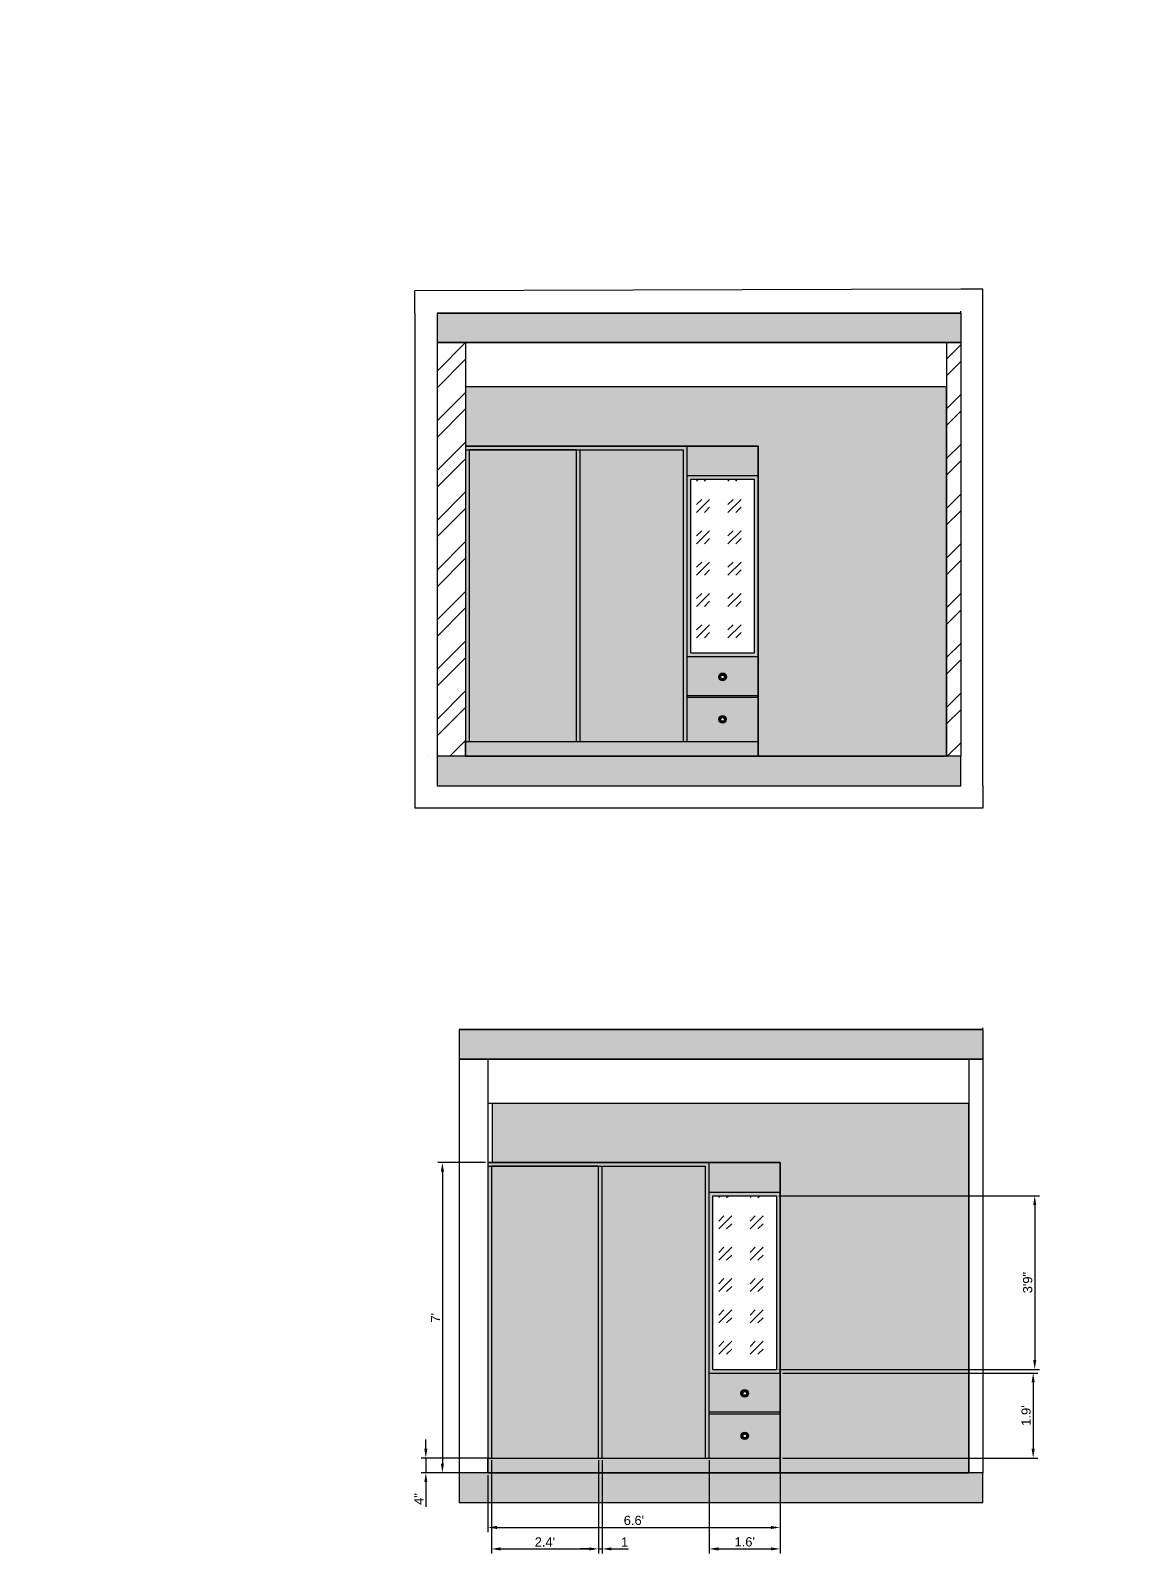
# Model space of a CAD drawing. Header units: millimetres. Extents: x 2258 to 5600, y 711 to 2563.
# Drawn here: x 4310.6 to 4612.3, y 710.8 to 1123.2 of the extents above; entities that cross this region are included whole.
import ezdxf

# ---------------------------------------------------------------- set-up
doc = ezdxf.new("R2010")
doc.units = ezdxf.units.MM
doc.header["$XCLIPFRAME"] = 2
doc.layers.add('HAT', color=8, linetype='Continuous', lineweight=18)
doc.styles.get("Standard").update_dxf_attribs({"font": 'arial.ttf'})
doc.dimstyles.new('ISO-25', dxfattribs={"dimtxt": 2.5, "dimasz": 2.5, "dimexe": 1.25, "dimexo": 0.625, "dimtad": 1, "dimtxsty": 'Standard', "dimcen": 2.5, "dimadec": 0, "dimazin": 0, "dimtfac": 1, "dimtmove": 0, "dimatfit": 3, "dimfxl": 1, "dimarcsym": 0})
picture_1 = doc.add_image_def('image1.jpg', size_in_pixel=(1000, 1000))

# ---------------------------------------------------------------- blocks, each defined once
blk = doc.blocks.new('*D185')
at = {"layer": 'Defpoints', "color": 0, "transparency": 16777216}
for p in [(4464.44, 736.71), (4465.44, 736.71), (4465.44, 712.1)]:
    blk.add_point(p, dxfattribs=at)
at = {"layer": 'HAT', "color": 0, "linetype": 'Continuous', "lineweight": -2, "transparency": 16777216}
for p, q in [((4464.44, 736.09), (4464.44, 710.85)), ((4465.44, 736.09), (4465.44, 710.85)), ((4461.94, 712.1), (4459.44, 712.1)), ((4464.44, 712.1), (4465.44, 712.1)), ((4467.94, 712.1), (4472.61, 712.1))]:
    blk.add_line(p, q, dxfattribs=at)
at = {"layer": 'HAT', "color": 0, "transparency": 16777216}
for points in [[(4461.94, 712.52), (4461.94, 711.68), (4464.44, 712.1)], [(4467.94, 712.52), (4467.94, 711.68), (4465.44, 712.1)]]:
    blk.add_solid(points, dxfattribs=at)
at = {"layer": 'HAT', "color": 0, "lineweight": 30, "transparency": 16777216, "insert": (4471.53, 713.98), "char_height": 2.5, "attachment_point": 5}
blk.add_mtext('1', dxfattribs=at)
blk = doc.blocks.new('*D178')
at = {"layer": 'Defpoints', "color": 0, "transparency": 16777216}
for p in [(4435.44, 736.71), (4464.44, 736.71), (4464.44, 712.1)]:
    blk.add_point(p, dxfattribs=at)
at = {"layer": 'HAT', "color": 0, "linetype": 'Continuous', "lineweight": -2, "transparency": 16777216}
for p, q in [((4435.44, 736.09), (4435.44, 710.85)), ((4464.44, 736.09), (4464.44, 710.85)), ((4437.94, 712.1), (4461.94, 712.1))]:
    blk.add_line(p, q, dxfattribs=at)
at = {"layer": 'HAT', "color": 0, "transparency": 16777216}
for points in [[(4437.94, 712.52), (4437.94, 711.68), (4435.44, 712.1)], [(4461.94, 712.52), (4461.94, 711.68), (4464.44, 712.1)]]:
    blk.add_solid(points, dxfattribs=at)
at = {"layer": 'HAT', "color": 0, "lineweight": 30, "transparency": 16777216, "insert": (4449.94, 713.98), "char_height": 2.5, "attachment_point": 5}
blk.add_mtext("2.4'", dxfattribs=at)
blk = doc.blocks.new('*D186')
at = {"layer": 'Defpoints', "color": 0, "transparency": 16777216}
for p in [(4494.44, 736.71), (4513.64, 736.71), (4513.64, 712.1)]:
    blk.add_point(p, dxfattribs=at)
at = {"layer": 'HAT', "color": 0, "linetype": 'Continuous', "lineweight": -2, "transparency": 16777216}
for p, q in [((4494.44, 736.09), (4494.44, 710.85)), ((4513.64, 736.09), (4513.64, 710.85)), ((4496.94, 712.1), (4511.14, 712.1))]:
    blk.add_line(p, q, dxfattribs=at)
at = {"layer": 'HAT', "color": 0, "transparency": 16777216}
for points in [[(4496.94, 712.52), (4496.94, 711.68), (4494.44, 712.1)], [(4511.14, 712.52), (4511.14, 711.68), (4513.64, 712.1)]]:
    blk.add_solid(points, dxfattribs=at)
at = {"layer": 'HAT', "color": 0, "lineweight": 30, "transparency": 16777216, "insert": (4504.04, 714), "char_height": 2.5, "attachment_point": 5}
blk.add_mtext("1.6'", dxfattribs=at)
blk = doc.blocks.new('*D187')
at = {"layer": 'Defpoints', "color": 0, "transparency": 16777216}
for p in [(4513.64, 759.71), (4513.64, 736.71), (4582.15, 736.71)]:
    blk.add_point(p, dxfattribs=at)
at = {"layer": 'HAT', "color": 0, "linetype": 'Continuous', "lineweight": -2, "transparency": 16777216}
for p, q in [((4514.27, 759.71), (4583.4, 759.71)), ((4582.15, 757.21), (4582.15, 739.21)), ((4514.27, 736.71), (4583.4, 736.71))]:
    blk.add_line(p, q, dxfattribs=at)
at = {"layer": 'HAT', "color": 0, "transparency": 16777216}
for points in [[(4581.73, 757.21), (4582.57, 757.21), (4582.15, 759.71)], [(4581.73, 739.21), (4582.57, 739.21), (4582.15, 736.71)]]:
    blk.add_solid(points, dxfattribs=at)
at = {"layer": 'HAT', "color": 0, "lineweight": 30, "transparency": 16777216, "insert": (4580.25, 748.21), "char_height": 2.5, "attachment_point": 5, "rotation": 90}
blk.add_mtext("1.9'", dxfattribs=at)
blk = doc.blocks.new('*D188')
at = {"layer": 'Defpoints', "color": 0, "transparency": 16777216}
for p in [(4434.44, 816.71), (4422.17, 732.71), (4434.44, 732.71)]:
    blk.add_point(p, dxfattribs=at)
at = {"layer": 'HAT', "color": 0, "linetype": 'Continuous', "lineweight": -2, "transparency": 16777216}
for p, q in [((4433.82, 816.71), (4420.92, 816.71)), ((4422.17, 814.21), (4422.17, 735.21)), ((4433.82, 732.71), (4420.92, 732.71))]:
    blk.add_line(p, q, dxfattribs=at)
at = {"layer": 'HAT', "color": 0, "transparency": 16777216}
for points in [[(4421.76, 814.21), (4422.59, 814.21), (4422.17, 816.71)], [(4421.76, 735.21), (4422.59, 735.21), (4422.17, 732.71)]]:
    blk.add_solid(points, dxfattribs=at)
at = {"layer": 'HAT', "color": 0, "lineweight": 30, "transparency": 16777216, "insert": (4420.3, 774.71), "char_height": 2.5, "attachment_point": 5, "rotation": 90}
blk.add_mtext("7'", dxfattribs=at)
blk = doc.blocks.new('*D189')
at = {"layer": 'Defpoints', "color": 0, "transparency": 16777216}
for p in [(4434.44, 732.71), (4513.64, 732.71), (4513.64, 717.91)]:
    blk.add_point(p, dxfattribs=at)
at = {"layer": 'HAT', "color": 0, "linetype": 'Continuous', "lineweight": -2, "transparency": 16777216}
for p, q in [((4434.44, 732.09), (4434.44, 716.66)), ((4513.64, 732.09), (4513.64, 716.66)), ((4436.94, 717.91), (4511.14, 717.91))]:
    blk.add_line(p, q, dxfattribs=at)
at = {"layer": 'HAT', "color": 0, "transparency": 16777216}
for points in [[(4436.94, 718.33), (4436.94, 717.49), (4434.44, 717.91)], [(4511.14, 718.33), (4511.14, 717.49), (4513.64, 717.91)]]:
    blk.add_solid(points, dxfattribs=at)
at = {"layer": 'HAT', "color": 0, "lineweight": 30, "transparency": 16777216, "insert": (4474.04, 719.81), "char_height": 2.5, "attachment_point": 5}
blk.add_mtext("6.6'", dxfattribs=at)
blk = doc.blocks.new('*D190')
at = {"layer": 'Defpoints', "color": 0, "transparency": 16777216}
for p in [(4512.64, 807.71), (4512.64, 760.71), (4582.57, 760.71)]:
    blk.add_point(p, dxfattribs=at)
at = {"layer": 'HAT', "color": 0, "linetype": 'Continuous', "lineweight": -2, "transparency": 16777216}
for p, q in [((4513.27, 807.71), (4583.82, 807.71)), ((4582.57, 805.21), (4582.57, 763.21)), ((4513.27, 760.71), (4583.82, 760.71))]:
    blk.add_line(p, q, dxfattribs=at)
at = {"layer": 'HAT', "color": 0, "transparency": 16777216}
for points in [[(4582.15, 805.21), (4582.98, 805.21), (4582.57, 807.71)], [(4582.15, 763.21), (4582.98, 763.21), (4582.57, 760.71)]]:
    blk.add_solid(points, dxfattribs=at)
at = {"layer": 'HAT', "color": 0, "lineweight": 30, "transparency": 16777216, "insert": (4580.66, 784.21), "char_height": 2.5, "attachment_point": 5, "rotation": 90}
blk.add_mtext('3\'9"', dxfattribs=at)
blk = doc.blocks.new('*D179')
at = {"layer": 'Defpoints', "color": 0, "transparency": 16777216}
for p in [(4435.44, 736.71), (4417.69, 732.71), (4435.44, 732.71)]:
    blk.add_point(p, dxfattribs=at)
at = {"layer": 'HAT', "color": 0, "linetype": 'Continuous', "lineweight": -2, "transparency": 16777216}
for p, q in [((4417.69, 739.21), (4417.69, 741.71)), ((4434.82, 736.71), (4416.44, 736.71)), ((4417.69, 736.71), (4417.69, 732.71)), ((4434.82, 732.71), (4416.44, 732.71)), ((4417.69, 730.21), (4417.69, 723.49))]:
    blk.add_line(p, q, dxfattribs=at)
at = {"layer": 'HAT', "color": 0, "transparency": 16777216}
for points in [[(4417.27, 739.21), (4418.1, 739.21), (4417.69, 736.71)], [(4417.27, 730.21), (4418.1, 730.21), (4417.69, 732.71)]]:
    blk.add_solid(points, dxfattribs=at)
at = {"layer": 'HAT', "color": 0, "lineweight": 30, "transparency": 16777216, "insert": (4415.81, 725.6), "char_height": 2.5, "attachment_point": 5, "rotation": 90}
blk.add_mtext('4"', dxfattribs=at)

msp = doc.modelspace()

# ---------------------------------------------------------------- hatches: boundary and pattern name
at = {"true_color": 0x000000, "transparency": 33554687}
h = msp.add_hatch(dxfattribs=at)
h.set_pattern_fill('AR-CONC', color=18, scale=0.04)
h.set_pattern_definition([(50, (1436.083, 16.818), (7.287387, -0.637563), [0.762, -8.382]), (355, (1436.083, 16.818), (-1.409737, 7.642274), [0.6096, -6.705623]), (100.45144, (1436.69, 16.765), (5.87765, 7.00471), [0.6476, -7.12361]), (46.1842, (1436.083, 18.85), (10.843162, -1.681693), [1.143, -12.573]), (96.63556, (1436.987, 18.71), (9.496165, 9.897045), [0.9714, -10.685424]), (351.18415, (1436.083, 18.85), (9.496165, 9.897045), [0.9144, -10.05839]), (21, (1437.099, 18.342), (6.064576, -4.090608), [0.762, -8.382]), (326, (1437.099, 18.342), (2.472081, 7.367519), [0.6096, -6.7056]), (71.45144, (1437.6044, 18.001), (8.536657, 3.27691), [0.6476, -7.123598]), (37.5, (1436.083, 16.8179), (0.1235441, 3.3822016), [0, -6.62432, 0, -6.8072, 0, -6.731]), (7.5, (1436.083, 16.818), (2.6727865, 4.007223), [0, -3.88112, 0, -6.47192, 0, -2.5654]), (327.5, (1433.8173, 16.8179), (5.4236238, -0.2291498), [0, -2.54, 0, -7.9248, 0, -10.5156]), (317.5, (1432.8013, 16.818), (5.925167, 1.0170596), [0, -3.302, 0, -5.26288, 0, -7.4676])])
h.paths.add_polyline_path([(4562.544, 926.71), (4428.441, 926.71), (4420.716, 926.71), (4420.716, 918.71), (4562.544, 918.71)])
h.paths.add_polyline_path([(4562.544, 1046.71), (4420.716, 1046.71), (4420.716, 1038.71), (4562.544, 1038.71)])
at = {"true_color": 0xa0522d}
h = msp.add_hatch(color=15, dxfattribs=at)
h.dxf.hatch_style = 1
h.paths.add_polyline_path([(4458.441, 1009.71), (4429.441, 1009.71), (4429.441, 930.71), (4458.441, 930.71)])
h.paths.add_polyline_path([(4459.441, 930.71), (4487.441, 930.71), (4487.441, 950.71), (4487.441, 1009.71), (4459.441, 1009.71)])
h.paths.add_polyline_path([(4488.441, 943.21), (4507.641, 943.21), (4507.641, 953.71), (4488.441, 953.71)])
h.paths.add_polyline_path([(4499.087, 948.21, -1), (4496.996, 948.21, -1)], flags=16)
h.paths.add_polyline_path([(4498.541, 948.21, -1), (4497.541, 948.21, -1)], flags=0)
h.paths.add_polyline_path([(4488.441, 942.71), (4488.441, 930.71), (4507.641, 930.71), (4507.641, 942.71)])
h.paths.add_polyline_path([(4499.041, 936.71, -1), (4497.041, 936.71, -1)], flags=16)
h.paths.add_polyline_path([(4498.541, 936.71, -1), (4497.541, 936.71, -1)], flags=0)
h.paths.add_polyline_path([(4488.441, 1010.71), (4488.441, 1002.71), (4507.641, 1002.71), (4507.641, 1010.71)])
h.paths.add_polyline_path([(4464.441, 815.71), (4435.441, 815.71), (4435.441, 736.71), (4464.441, 736.71)])
h.paths.add_polyline_path([(4465.441, 736.71), (4493.441, 736.71), (4493.441, 756.71), (4493.441, 815.71), (4465.441, 815.71)])
h.paths.add_polyline_path([(4513.641, 749.21), (4513.641, 759.71), (4494.441, 759.71), (4494.441, 749.21)])
h.paths.add_polyline_path([(4502.996, 754.21, -1), (4505.087, 754.21, -1)], flags=16)
h.paths.add_polyline_path([(4503.541, 754.21, -1), (4504.541, 754.21, -1)], flags=0)
h.paths.add_polyline_path([(4513.641, 748.71), (4494.441, 748.71), (4494.441, 736.71), (4513.641, 736.71)])
h.paths.add_polyline_path([(4505.041, 742.71, -1), (4503.041, 742.71, -1)], flags=16)
h.paths.add_polyline_path([(4504.541, 742.71, -1), (4503.541, 742.71, -1)], flags=0)
h.paths.add_polyline_path([(4513.641, 808.71), (4513.641, 816.71), (4494.441, 816.71), (4494.441, 808.71)])
at = {"true_color": 0x000000, "transparency": 33554687}
h = msp.add_hatch(dxfattribs=at)
h.set_pattern_fill('AR-CONC', color=18, scale=0.04)
h.set_pattern_definition([(50, (1442.083, -177.182), (7.287387, -0.637563), [0.762, -8.382]), (355, (1442.083, -177.182), (-1.409737, 7.642274), [0.6096, -6.705623]), (100.45144, (1442.69, -177.235), (5.87765, 7.00471), [0.6476, -7.12361]), (46.1842, (1442.083, -175.15), (10.843162, -1.681693), [1.143, -12.573]), (96.63556, (1442.987, -175.29), (9.496165, 9.897045), [0.9714, -10.685424]), (351.18415, (1442.083, -175.15), (9.496165, 9.897045), [0.9144, -10.05839]), (21, (1443.099, -175.658), (6.064576, -4.090608), [0.762, -8.382]), (326, (1443.099, -175.658), (2.472081, 7.367519), [0.6096, -6.7056]), (71.45144, (1443.6044, -175.999), (8.536657, 3.27691), [0.6476, -7.123598]), (37.5, (1442.083, -177.1821), (0.1235441, 3.3822016), [0, -6.62432, 0, -6.8072, 0, -6.731]), (7.5, (1442.083, -177.182), (2.6727865, 4.007223), [0, -3.88112, 0, -6.47192, 0, -2.5654]), (327.5, (1439.8173, -177.1821), (5.4236238, -0.2291498), [0, -2.54, 0, -7.9248, 0, -10.5156]), (317.5, (1438.8013, -177.182), (5.925167, 1.0170596), [0, -3.302, 0, -5.26288, 0, -7.4676])])
h.paths.add_polyline_path([(4568.544, 732.71), (4434.441, 732.71), (4426.716, 732.71), (4426.716, 724.71), (4568.544, 724.71)])
h.paths.add_polyline_path([(4568.544, 852.71), (4426.716, 852.71), (4426.716, 844.71), (4568.544, 844.71)])
at = {"layer": 'HAT', "lineweight": 30, "true_color": 0x000000}
h = msp.add_hatch(dxfattribs=at)
h.set_pattern_fill('ANSI32', color=18)
h.set_pattern_definition([(45, (2570.343, 554.599), (-6.735192, 6.735192), []), (45, (2574.833, 554.599), (-6.735192, 6.735192), [])])
h.paths.add_polyline_path([(4428.441, 1038.71), (4420.716, 1038.71), (4420.716, 926.71), (4428.441, 926.71)])
h.paths.add_polyline_path([(4562.544, 1038.71), (4558.681, 1038.71), (4558.681, 926.71), (4562.544, 926.71)])
h.paths.add_polyline_path([(4738.184, 1169.085), (4734.321, 1169.085), (4734.321, 1053.085), (4738.184, 1053.085), (4738.184, 1113.085)])
h.paths.add_polyline_path([(4875.327, 1169.085), (4867.599, 1169.085), (4867.599, 1053.085), (4875.327, 1053.085)])
at = {"layer": 'HAT', "lineweight": 30}
h = msp.add_hatch(dxfattribs=at)
h.set_pattern_fill('AR-CONC', color=256)
h.set_pattern_definition([(50, (2570.34, 554.6), (182.185, -15.939), [19.05, -209.55]), (355, (2570.34, 554.6), (-35.243, 191.057), [15.24, -167.64]), (100.451, (2585.53, 553.27), (146.941, 175.118), [16.19, -178.09]), (46.184, (2570.34, 605.4), (271.08, -42.042), [28.575, -314.325]), (96.636, (2592.93, 601.9), (237.404, 247.426), [24.285, -267.136]), (351.184, (2570.34, 605.4), (237.404, 247.426), [22.86, -251.46]), (21, (2595.74, 592.7), (151.614, -102.265), [19.05, -209.55]), (326, (2595.74, 592.7), (61.802, 184.188), [15.24, -167.64]), (71.451, (2608.38, 584.18), (213.416, 81.923), [16.19, -178.09]), (37.5, (2570.34, 554.6), (3.0886, 84.555), [0, -165.608, 0, -170.18, 0, -168.275]), (7.5, (2570.34, 554.6), (66.8197, 100.1806), [0, -97.028, 0, -161.798, 0, -64.135]), (327.5, (2513.7, 554.6), (135.5906, -5.7287), [0, -63.5, 0, -198.12, 0, -262.89]), (317.5, (2488.3, 554.6), (148.129, 25.4265), [0, -82.55, 0, -131.572, 0, -186.69])])
h.paths.add_polyline_path([(4562.544, 1046.71), (4420.716, 1046.71), (4420.716, 1038.71), (4562.544, 1038.71)])
h.paths.add_polyline_path([(4202.997, 1110.622), (4031.083, 1110.622), (4031.083, 1102.622), (4202.997, 1102.622)])
at = {"layer": 'HAT', "lineweight": 30, "true_color": 0x768692}
h = msp.add_hatch(color=252, dxfattribs=at)
h.dxf.hatch_style = 1
h.paths.add_polyline_path([(4558.681, 1026.71), (4428.441, 1026.71), (4428.441, 1010.71), (4507.641, 1010.71), (4507.641, 1008.018), (4507.641, 926.71), (4558.681, 926.71)])
h.paths.add_polyline_path([(4564.681, 832.71), (4435.732, 832.71), (4435.732, 816.71), (4513.641, 816.71), (4513.641, 732.71), (4564.681, 732.71)])
at = {"layer": 'HAT', "lineweight": 30, "true_color": 0x000000}
h = msp.add_hatch(color=18, dxfattribs=at)
h.dxf.hatch_style = 1
h.paths.add_polyline_path([(4459.441, 1009.71), (4458.441, 1009.71), (4458.441, 930.71), (4459.441, 930.71)], flags=17)
h.paths.add_polyline_path([(4429.441, 1009.71), (4428.441, 1009.71), (4428.441, 930.71), (4429.441, 930.71)], flags=17)
h.paths.add_polyline_path([(4488.441, 1010.71), (4428.441, 1010.71), (4428.441, 1009.71), (4487.441, 1009.71), (4487.441, 950.71), (4487.441, 930.71), (4488.441, 930.71), (4488.441, 953.71), (4488.441, 1002.71)])
h.paths.add_polyline_path([(4507.641, 943.21), (4488.441, 943.21), (4488.441, 942.71), (4507.641, 942.71)])
h.paths.add_polyline_path([(4507.641, 1002.71), (4488.441, 1002.71), (4488.441, 953.71), (4507.641, 953.71)])
h.paths.add_polyline_path([(4489.441, 954.71), (4489.441, 1001.71), (4506.641, 1001.71), (4506.641, 954.71)], flags=16)
at = {"layer": 'HAT', "lineweight": 30, "true_color": 0x7aafdf}
h = msp.add_hatch(dxfattribs=at)
h.set_pattern_fill('GOST_GLASS', color=143)
h.set_pattern_definition([(45, (2530.9047, 509.062), (8.485281, 0), [5, -7]), (45, (2533.026, 509.062), (8.485281, 0), [2, -10]), (45, (2530.9047, 511.1835), (8.485281, 0), [2, -10])])
h.paths.add_polyline_path([(4506.641, 1001.71), (4489.441, 1001.71), (4489.441, 954.71), (4506.641, 954.71)])
at = {"layer": 'HAT', "lineweight": 30, "true_color": 0xf4ee51}
h = msp.add_hatch(color=41, dxfattribs=at)
h.dxf.hatch_style = 1
h.paths.add_polyline_path([(4499.087, 948.21, 1), (4496.996, 948.21, 1)])
h.paths.add_polyline_path([(4497.541, 948.21, -1), (4498.541, 948.21, -1)], flags=16)
h = msp.add_hatch(color=41, dxfattribs=at)
h.paths.add_polyline_path([(4498.541, 936.71, 1), (4497.541, 936.71, 1)], flags=16)
h.paths.add_polyline_path([(4497.041, 936.71, 1), (4499.041, 936.71, 1)])
at = {"layer": 'HAT', "lineweight": 30, "true_color": 0x000000}
h = msp.add_hatch(color=18, dxfattribs=at)
h.dxf.hatch_style = 1
h.paths.add_polyline_path([(4507.641, 930.71), (4504.466, 930.71), (4487.441, 930.71), (4479.27, 930.71), (4428.441, 930.71), (4428.441, 926.71), (4507.641, 926.71)])
at = {"layer": 'HAT', "lineweight": 30}
h = msp.add_hatch(dxfattribs=at)
h.set_pattern_fill('AR-CONC', color=256)
h.set_pattern_definition([(50, (2570.34, 342.6), (182.185, -15.939), [19.05, -209.55]), (355, (2570.34, 342.6), (-35.243, 191.057), [15.24, -167.64]), (100.451, (2585.53, 341.27), (146.941, 175.118), [16.19, -178.09]), (46.184, (2570.34, 393.4), (271.08, -42.042), [28.575, -314.325]), (96.636, (2592.93, 389.9), (237.404, 247.426), [24.285, -267.136]), (351.184, (2570.34, 393.4), (237.404, 247.426), [22.86, -251.46]), (21, (2595.74, 380.7), (151.614, -102.265), [19.05, -209.55]), (326, (2595.74, 380.7), (61.802, 184.188), [15.24, -167.64]), (71.451, (2608.38, 372.18), (213.416, 81.923), [16.19, -178.09]), (37.5, (2570.34, 342.6), (3.0886, 84.555), [0, -165.608, 0, -170.18, 0, -168.275]), (7.5, (2570.34, 342.6), (66.8197, 100.1806), [0, -97.028, 0, -161.798, 0, -64.135]), (327.5, (2513.7, 342.6), (135.5906, -5.7287), [0, -63.5, 0, -198.12, 0, -262.89]), (317.5, (2488.3, 342.6), (148.129, 25.4265), [0, -82.55, 0, -131.572, 0, -186.69])])
h.paths.add_polyline_path([(4562.544, 834.71), (4420.716, 834.71), (4420.716, 826.71), (4562.544, 826.71)])
h.paths.add_polyline_path([(4202.997, 898.622), (4031.083, 898.622), (4031.083, 890.622), (4202.997, 890.622)])
at = {"layer": 'HAT', "lineweight": 30, "true_color": 0x000000}
h = msp.add_hatch(color=18, dxfattribs=at)
h.dxf.hatch_style = 1
h.paths.add_polyline_path([(4464.441, 736.71), (4465.441, 736.71), (4465.441, 815.71), (4464.441, 815.71)], flags=17)
h.paths.add_polyline_path([(4434.441, 736.71), (4435.441, 736.71), (4435.441, 815.71), (4434.441, 815.71)], flags=17)
h.paths.add_polyline_path([(4493.441, 815.71), (4493.441, 756.71), (4493.441, 736.71), (4494.441, 736.71), (4494.441, 759.71), (4494.441, 808.71), (4494.441, 816.71), (4434.441, 816.71), (4434.441, 815.71)])
h.paths.add_polyline_path([(4494.441, 749.21), (4494.441, 748.71), (4513.641, 748.71), (4513.641, 749.21)])
h.paths.add_polyline_path([(4513.641, 759.71), (4513.641, 808.71), (4494.441, 808.71), (4494.441, 759.71)])
h.paths.add_polyline_path([(4495.441, 760.71), (4495.441, 807.71), (4512.641, 807.71), (4512.641, 760.71)], flags=16)
at = {"layer": 'HAT', "lineweight": 30, "true_color": 0x7aafdf}
h = msp.add_hatch(dxfattribs=at)
h.set_pattern_fill('GOST_GLASS', color=143)
h.set_pattern_definition([(45, (2536.9047, 315.062), (8.485281, 0), [5, -7]), (45, (2539.026, 315.062), (8.485281, 0), [2, -10]), (45, (2536.9047, 317.1835), (8.485281, 0), [2, -10])])
h.paths.add_polyline_path([(4512.641, 807.71), (4495.441, 807.71), (4495.441, 760.71), (4512.641, 760.71)])
at = {"layer": 'HAT', "lineweight": 30, "true_color": 0xf4ee51}
h = msp.add_hatch(color=41, dxfattribs=at)
h.dxf.hatch_style = 1
h.paths.add_polyline_path([(4505.087, 754.21, 1), (4502.996, 754.21, 1)])
h.paths.add_polyline_path([(4503.541, 754.21, -1), (4504.541, 754.21, -1)], flags=16)
h = msp.add_hatch(color=41, dxfattribs=at)
h.paths.add_polyline_path([(4504.541, 742.71, 1), (4503.541, 742.71, 1)], flags=16)
h.paths.add_polyline_path([(4503.041, 742.71, 1), (4505.041, 742.71, 1)])
at = {"layer": 'HAT', "lineweight": 30, "true_color": 0x000000}
h = msp.add_hatch(color=18, dxfattribs=at)
h.dxf.hatch_style = 1
h.paths.add_polyline_path([(4513.641, 732.71), (4513.641, 736.71), (4510.466, 736.71), (4493.441, 736.71), (4485.27, 736.71), (4434.441, 736.71), (4434.441, 732.71)])

# ---------------------------------------------------------------- linework, layer by layer
at = {"layer": 'HAT', "color": 18, "lineweight": 30, "true_color": 0x000000}
for p, q in [((4562.544, 1053.21), (4414.716, 1052.71)), ((4414.716, 1046.71), (4414.716, 1052.71)), ((4568.544, 1053.23), (4562.544, 1053.21)), ((4568.544, 918.71), (4568.544, 1053.23)), ((4414.716, 1046.71), (4414.716, 918.71)), ((4562.544, 1046.71), (4420.716, 1046.71)), ((4420.716, 1046.71), (4420.716, 1038.71)), ((4420.716, 1046.71), (4562.544, 1046.71)), ((4562.544, 1046.71), (4562.544, 1047.21)), ((4562.544, 1046.71), (4562.544, 1038.71)), ((4420.716, 1038.71), (4562.544, 1038.71)), ((4562.544, 1038.71), (4420.716, 1038.71)), ((4420.716, 1038.71), (4420.716, 926.71)), ((4428.441, 1038.71), (4428.441, 926.71)), ((4558.681, 1038.71), (4558.681, 926.71)), ((4558.681, 1038.71), (4558.681, 1026.71)), ((4562.544, 1038.71), (4562.544, 926.71)), ((4558.681, 1026.71), (4428.441, 1026.71)), ((4428.441, 1026.71), (4428.441, 1010.71)), ((4558.681, 1026.71), (4428.441, 1026.71)), ((4428.441, 1026.71), (4428.441, 1010.71)), ((4558.681, 1026.71), (4428.441, 1026.71)), ((4558.681, 1026.71), (4428.441, 1026.71)), ((4558.681, 1026.71), (4428.441, 1026.71)), ((4428.441, 1026.71), (4428.441, 1010.71)), ((4558.681, 1026.71), (4428.441, 1026.71)), ((4558.681, 926.71), (4558.681, 1026.71)), ((4558.681, 926.71), (4558.681, 1026.71)), ((4558.681, 926.71), (4558.681, 1026.71)), ((4428.441, 1010.71), (4507.641, 1010.71)), ((4428.441, 1010.71), (4428.441, 926.71)), ((4507.641, 1010.71), (4428.441, 1010.71)), ((4428.441, 1010.71), (4507.641, 1010.71)), ((4428.441, 1010.71), (4507.641, 1010.71)), ((4428.441, 1010.71), (4507.641, 1010.71)), ((4488.441, 930.71), (4488.441, 1010.71)), ((4507.641, 929.71), (4507.641, 1010.71)), ((4507.641, 926.71), (4507.641, 1010.71)), ((4507.641, 1010.71), (4507.641, 926.71)), ((4507.641, 1010.71), (4507.641, 926.71)), ((4507.641, 1010.71), (4507.641, 926.71)), ((4428.441, 1009.71), (4487.441, 1009.71)), ((4428.441, 1009.71), (4428.441, 926.71)), ((4429.441, 1009.71), (4429.441, 930.71)), ((4429.441, 1009.71), (4429.441, 930.71)), ((4458.441, 1009.71), (4429.441, 1009.71)), ((4458.441, 930.71), (4458.441, 1009.71)), ((4458.441, 930.71), (4458.441, 1009.71)), ((4458.441, 1009.71), (4459.441, 1009.71)), ((4459.441, 930.71), (4459.441, 1009.71)), ((4487.441, 950.71), (4487.441, 1009.71)), ((4488.441, 953.71), (4488.441, 1002.71)), ((4488.441, 1002.71), (4507.641, 1002.71)), ((4489.441, 954.71), (4489.441, 1001.71)), ((4489.441, 1001.71), (4506.641, 1001.71)), ((4506.641, 1001.71), (4506.641, 954.71)), ((4488.441, 930.71), (4488.441, 953.71)), ((4488.441, 953.71), (4507.641, 953.71)), ((4489.441, 954.71), (4506.641, 954.71)), ((4487.441, 930.71), (4487.441, 950.71)), ((4488.441, 943.21), (4507.641, 943.21)), ((4488.441, 942.71), (4507.641, 942.71)), ((4428.441, 930.71), (4487.441, 930.71)), ((4429.441, 930.71), (4458.441, 930.71)), ((4458.441, 930.71), (4459.441, 930.71)), ((4487.441, 930.71), (4507.641, 930.71)), ((4418.518, 926.71), (4418.518, 926.71)), ((4562.544, 926.71), (4420.716, 926.71)), ((4420.716, 926.71), (4420.716, 918.71)), ((4562.544, 926.71), (4420.716, 926.71)), ((4428.441, 926.71), (4507.641, 926.71)), ((4428.441, 926.71), (4507.641, 926.71)), ((4500.441, 926.71), (4500.441, 926.71)), ((4507.641, 926.71), (4558.681, 926.71)), ((4507.641, 926.71), (4558.681, 926.71)), ((4507.641, 926.71), (4558.681, 926.71)), ((4507.641, 926.71), (4558.681, 926.71)), ((4562.544, 918.71), (4562.544, 926.71)), ((4414.716, 918.71), (4414.716, 912.71)), ((4420.716, 918.71), (4562.544, 918.71)), ((4420.716, 918.71), (4562.544, 918.71)), ((4568.544, 918.71), (4568.544, 912.71)), ((4568.544, 912.71), (4414.716, 912.71)), ((4568.544, 852.71), (4426.716, 852.71)), ((4426.716, 852.71), (4426.716, 844.71)), ((4426.716, 852.71), (4568.544, 852.71)), ((4568.544, 852.71), (4568.544, 853.21)), ((4568.544, 852.71), (4568.544, 844.71)), ((4426.716, 844.71), (4568.544, 844.71)), ((4568.544, 844.71), (4426.716, 844.71)), ((4426.716, 844.71), (4426.716, 732.71)), ((4434.441, 844.71), (4434.441, 732.71)), ((4564.681, 844.71), (4564.681, 732.71)), ((4564.681, 844.71), (4564.681, 832.71)), ((4568.544, 844.71), (4568.544, 732.71)), ((4564.681, 832.71), (4434.441, 832.71)), ((4434.441, 832.71), (4434.441, 816.71)), ((4564.681, 832.71), (4434.441, 832.71)), ((4434.441, 832.71), (4434.441, 816.71)), ((4564.681, 832.71), (4434.441, 832.71)), ((4564.681, 832.71), (4434.441, 832.71)), ((4564.681, 832.71), (4434.441, 832.71)), ((4434.441, 832.71), (4434.441, 816.71)), ((4564.681, 832.71), (4434.441, 832.71)), ((4564.681, 732.71), (4564.681, 832.71)), ((4564.681, 732.71), (4564.681, 832.71)), ((4564.681, 732.71), (4564.681, 832.71)), ((4434.441, 816.71), (4513.641, 816.71)), ((4434.441, 816.71), (4434.441, 732.71)), ((4513.641, 816.71), (4434.441, 816.71)), ((4434.441, 816.71), (4513.641, 816.71)), ((4434.441, 816.71), (4513.641, 816.71)), ((4434.441, 816.71), (4513.641, 816.71)), ((4494.441, 736.71), (4494.441, 816.71)), ((4513.641, 735.71), (4513.641, 816.71)), ((4513.641, 732.71), (4513.641, 816.71)), ((4513.641, 816.71), (4513.641, 732.71)), ((4513.641, 816.71), (4513.641, 732.71)), ((4513.641, 816.71), (4513.641, 732.71)), ((4434.441, 815.71), (4493.441, 815.71)), ((4434.441, 815.71), (4434.441, 732.71)), ((4435.441, 815.71), (4435.441, 736.71)), ((4435.441, 815.71), (4435.441, 736.71)), ((4464.441, 815.71), (4435.441, 815.71)), ((4464.441, 736.71), (4464.441, 815.71)), ((4464.441, 736.71), (4464.441, 815.71)), ((4464.441, 815.71), (4465.441, 815.71)), ((4465.441, 736.71), (4465.441, 815.71)), ((4493.441, 756.71), (4493.441, 815.71)), ((4494.441, 759.71), (4494.441, 808.71)), ((4494.441, 808.71), (4513.641, 808.71)), ((4495.441, 760.71), (4495.441, 807.71)), ((4495.441, 807.71), (4512.641, 807.71)), ((4512.641, 807.71), (4512.641, 760.71)), ((4494.441, 736.71), (4494.441, 759.71)), ((4494.441, 759.71), (4513.641, 759.71)), ((4495.441, 760.71), (4512.641, 760.71)), ((4493.441, 736.71), (4493.441, 756.71)), ((4494.441, 749.21), (4513.641, 749.21)), ((4494.441, 748.71), (4513.641, 748.71)), ((4434.441, 736.71), (4493.441, 736.71)), ((4435.441, 736.71), (4464.441, 736.71)), ((4464.441, 736.71), (4465.441, 736.71)), ((4493.441, 736.71), (4513.641, 736.71)), ((4424.518, 732.71), (4424.518, 732.71)), ((4568.544, 732.71), (4426.716, 732.71)), ((4426.716, 732.71), (4426.716, 724.71)), ((4568.544, 732.71), (4426.716, 732.71)), ((4434.441, 732.71), (4513.641, 732.71)), ((4434.441, 732.71), (4513.641, 732.71)), ((4434.441, 732.71), (4513.641, 732.71)), ((4506.441, 732.71), (4506.441, 732.71)), ((4513.641, 732.71), (4564.681, 732.71)), ((4513.641, 732.71), (4564.681, 732.71)), ((4513.641, 732.71), (4564.681, 732.71)), ((4513.641, 732.71), (4564.681, 732.71)), ((4568.544, 724.71), (4568.544, 732.71)), ((4426.716, 724.71), (4568.544, 724.71)), ((4426.716, 724.71), (4568.544, 724.71))]:
    msp.add_line(p, q, dxfattribs=at)
at = {"layer": 'HAT', "color": 24, "lineweight": 30}
for p, q in [((4428.441, 1010.71), (4488.441, 1010.71)), ((4488.441, 1010.71), (4507.641, 1010.71)), ((4507.641, 1002.71), (4507.641, 954.71)), ((4428.441, 926.71), (4428.441, 930.71)), ((4507.641, 929.71), (4507.641, 926.71)), ((4434.441, 816.71), (4494.441, 816.71)), ((4494.441, 816.71), (4513.641, 816.71)), ((4513.641, 808.71), (4513.641, 760.71)), ((4434.441, 732.71), (4434.441, 736.71)), ((4513.641, 735.71), (4513.641, 732.71))]:
    msp.add_line(p, q, dxfattribs=at)
at = {"layer": 'HAT', "color": 22, "lineweight": 30}
for centre, radius in [((4498.041, 948.21), 1.046), ((4498.041, 936.71), 1), ((4504.041, 754.21), 1.046), ((4504.041, 742.71), 1)]:
    msp.add_circle(centre, radius, dxfattribs=at)
at = {"layer": 'HAT', "color": 18, "lineweight": 30, "true_color": 0x000000}
for centre in [(4498.041, 948.21), (4498.041, 936.71), (4504.041, 754.21), (4504.041, 742.71)]:
    msp.add_circle(centre, 0.5, dxfattribs=at)

# ---------------------------------------------------------------- dimensions: what is measured, and where the dimension line sits
for base, p1, p2, text, picture, middle in [((4422.174, 732.71), (4434.441, 816.71), (4434.441, 732.71), "7'", '*D188', (4420.299, 774.71)), ((4582.567, 760.71), (4512.641, 807.71), (4512.641, 760.71), '3\'9"', '*D190', (4580.665, 784.21)), ((4582.15, 736.71), (4513.641, 759.71), (4513.641, 736.71), "1.9'", '*D187', (4580.249, 748.21)), ((4417.686, 732.71), (4435.441, 736.71), (4435.441, 732.71), '<>"', '*D179', (4415.811, 725.598))]:
    dim = msp.add_linear_dim(base=base, p1=p1, p2=p2, angle=90, text=text, dimstyle='ISO-25', dxfattribs=at)
    dim.commit()
    dim.dimension.update_dxf_attribs({"geometry": picture, "text_midpoint": middle})
for base, p1, p2, text, picture, middle in [((4464.441, 712.1), (4435.441, 736.71), (4464.441, 736.71), "2.4'", '*D178', (4449.941, 713.98)), ((4513.641, 712.1), (4494.441, 736.71), (4513.641, 736.71), "1.6'", '*D186', (4504.041, 714.001)), ((4513.641, 717.911), (4434.441, 732.71), (4513.641, 732.71), "6.6'", '*D189', (4474.041, 719.813))]:
    dim = msp.add_linear_dim(base=base, p1=p1, p2=p2, text=text, dimstyle='ISO-25', dxfattribs=at)
    dim.commit()
    dim.dimension.update_dxf_attribs({"geometry": picture, "text_midpoint": middle})
dim = msp.add_linear_dim(base=(4465.441, 712.1), p1=(4464.441, 736.71), p2=(4465.441, 736.71), dimstyle='ISO-25', dxfattribs=at)
dim.commit()
dim.dimension.update_dxf_attribs({"geometry": '*D185', "text_midpoint": (4471.527, 713.98)})

# ---------------------------------------------------------------- pictures from other files: only their frames are drawn
at = {"layer": 'HAT', "color": 252, "lineweight": 30, "true_color": 0x939598}
image = msp.add_image(picture_1, insert=(4396.777, 810.62), size_in_units=(38.955, 38.955), dxfattribs=at)
image.set_boundary_path([(999.5, 843.15), (999.5, 432.415), (966.37, 432.415), (966.37, 843.15), (999.5, 843.15)])

doc.saveas('drawing.dxf')
